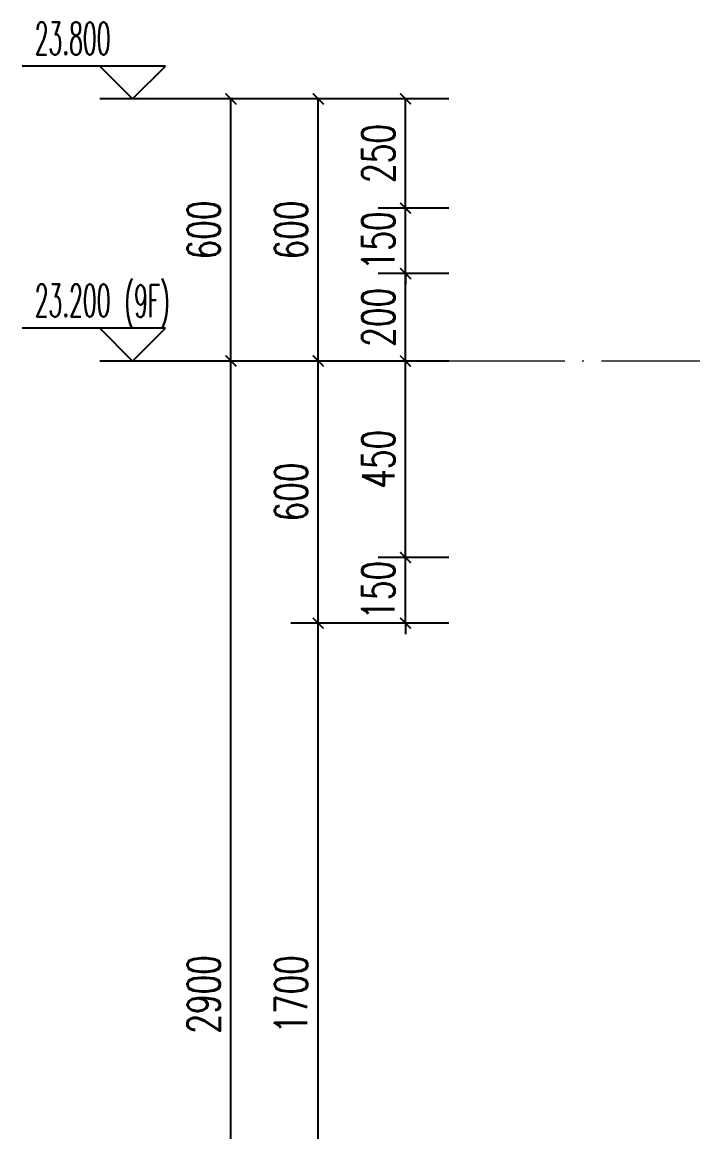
# Model space of a CAD drawing. Extents: x -812054 to 22247, y -644080 to 1003627.
# Drawn here: x -157563 to -156027, y -216932 to -214392 of the extents above; entities that cross this region are included whole.
import ezdxf

# ---------------------------------------------------------------- set-up
doc = ezdxf.new("R2010")
doc.units = 0
doc.header["$LTSCALE"] = 1000
doc.linetypes.add('DOTE', pattern=[2.42, 2, -0.2, 0.02, -0.2])
doc.layers.get('0').update_dxf_attribs({"linetype": 'CONTINUOUS'})
doc.layers.get('DEFPOINTS').update_dxf_attribs({"linetype": 'CONTINUOUS'})
for name, color, linetype in [('DIM_ELEV', 3, 'CONTINUOUS'), ('PUB_DIM', 3, 'CONTINUOUS'), ('PUB_TEXT', 2, 'CONTINUOUS')]:
    doc.layers.add(name, color=color, linetype=linetype)
doc.layers.add('DOTE', color=19, linetype='DOTE', lineweight=9)
doc.styles.add('_TCH_DIM', font='SIMPLEX.shx', dxfattribs={"width": 0.7, "bigfont": 'GBCBIG.shx'})
doc.styles.add('_TCH_DIM_T3', font='SIMPLEX', dxfattribs={"width": 0.705882, "bigfont": 'GBCBIG'})
doc.dimstyles.new('_TCH_ARCH&&25', dxfattribs={"dimtxt": 74.375, "dimasz": 25, "dimexe": 62.5, "dimexo": 75, "dimgap": 25, "dimtad": 1, "dimdec": 0, "dimzin": 0, "dimdsep": 46, "dimtxsty": '_TCH_DIM_T3', "dimblk": 'ARCHTICK', "dimcen": 0.09, "dimclrt": 7, "dimazin": 0, "dimtfac": 1, "dimtdec": 0, "dimtix": 1, "dimtmove": 2, "dimatfit": 3, "dimldrblk": 'ARCHTICK', "dimfxl": 1, "dimtolj": 1, "dimtzin": 0, "dimarcsym": 0})

# ---------------------------------------------------------------- blocks, each defined once
blk = doc.blocks.new('_ArchTick')
at = {"color": 0, "linetype": 'ByBlock', "const_width": 0.15}
blk.add_lwpolyline([(-0.5, -0.5), (0.5, 0.5)], dxfattribs=at)
blk = doc.blocks.new('*D2859')
at = {"layer": 'DEFPOINTS', "color": 0, "transparency": 16777216}
for p in [(-156684.9, -214567.9), (-156510.3, -214567.9), (-156510.3, -214817.9)]:
    blk.add_point(p, dxfattribs=at)
at = {"layer": 'PUB_DIM', "color": 0, "lineweight": -2, "transparency": 16777216}
for p, q in [((-156585.3, -214567.9), (-156747.4, -214567.9)), ((-156684.9, -214817.9), (-156684.9, -214567.9)), ((-156585.3, -214817.9), (-156747.4, -214817.9))]:
    blk.add_line(p, q, dxfattribs=at)
at = {"layer": 'PUB_DIM', "color": 0, "lineweight": -2, "transparency": 16777216, "xscale": 25, "yscale": 25, "zscale": 25}
for p, rotation in [((-156684.9, -214567.9), 90), ((-156684.9, -214817.9), 270)]:
    blk.add_blockref('_ArchTick', p, dxfattribs=dict(at, rotation=rotation))
at = {"layer": 'PUB_DIM', "color": 7, "transparency": 16777216, "insert": (-156747.1, -214692.9), "char_height": 74.38, "attachment_point": 5, "rotation": 90, "style": '_TCH_DIM_T3'}
blk.add_mtext('\\A1;250', dxfattribs=at)
blk = doc.blocks.new('*D2860')
at = {"layer": 'DEFPOINTS', "color": 0, "transparency": 16777216}
for p in [(-156684.9, -214817.9), (-156510.3, -214817.9), (-156510.3, -214967.9)]:
    blk.add_point(p, dxfattribs=at)
at = {"layer": 'PUB_DIM', "color": 0, "lineweight": -2, "transparency": 16777216}
for p, q in [((-156684.9, -214817.9), (-156684.9, -214792.9)), ((-156585.3, -214817.9), (-156747.4, -214817.9)), ((-156684.9, -214967.9), (-156684.9, -214817.9)), ((-156585.3, -214967.9), (-156747.4, -214967.9)), ((-156684.9, -214967.9), (-156684.9, -214992.9))]:
    blk.add_line(p, q, dxfattribs=at)
at = {"layer": 'PUB_DIM', "color": 0, "lineweight": -2, "transparency": 16777216, "xscale": 25, "yscale": 25, "zscale": 25}
for p, rotation in [((-156684.9, -214817.9), 270), ((-156684.9, -214967.9), 90)]:
    blk.add_blockref('_ArchTick', p, dxfattribs=dict(at, rotation=rotation))
at = {"layer": 'PUB_DIM', "color": 7, "transparency": 16777216, "insert": (-156747.1, -214892.9), "char_height": 74.38, "attachment_point": 5, "rotation": 90, "style": '_TCH_DIM_T3'}
blk.add_mtext('\\A1;150', dxfattribs=at)
blk = doc.blocks.new('*D2861')
at = {"layer": 'DEFPOINTS', "color": 0, "transparency": 16777216}
for p in [(-156684.9, -214967.9), (-156510.3, -214967.9), (-156510.3, -215167.9)]:
    blk.add_point(p, dxfattribs=at)
at = {"layer": 'PUB_DIM', "color": 0, "lineweight": -2, "transparency": 16777216}
for p, q in [((-156585.3, -214967.9), (-156747.4, -214967.9)), ((-156684.9, -215167.9), (-156684.9, -214967.9)), ((-156585.3, -215167.9), (-156747.4, -215167.9))]:
    blk.add_line(p, q, dxfattribs=at)
at = {"layer": 'PUB_DIM', "color": 0, "lineweight": -2, "transparency": 16777216, "xscale": 25, "yscale": 25, "zscale": 25}
for p, rotation in [((-156684.9, -214967.9), 90), ((-156684.9, -215167.9), 270)]:
    blk.add_blockref('_ArchTick', p, dxfattribs=dict(at, rotation=rotation))
at = {"layer": 'PUB_DIM', "color": 7, "transparency": 16777216, "insert": (-156747.1, -215067.9), "char_height": 74.38, "attachment_point": 5, "rotation": 90, "style": '_TCH_DIM_T3'}
blk.add_mtext('\\A1;200', dxfattribs=at)
blk = doc.blocks.new('*D2862')
at = {"layer": 'DEFPOINTS', "color": 0, "transparency": 16777216}
for p in [(-156684.9, -215167.9), (-156510.3, -215167.9), (-156510.3, -215617.9)]:
    blk.add_point(p, dxfattribs=at)
at = {"layer": 'PUB_DIM', "color": 0, "lineweight": -2, "transparency": 16777216}
for p, q in [((-156585.3, -215167.9), (-156747.4, -215167.9)), ((-156684.9, -215617.9), (-156684.9, -215167.9)), ((-156585.3, -215617.9), (-156747.4, -215617.9))]:
    blk.add_line(p, q, dxfattribs=at)
at = {"layer": 'PUB_DIM', "color": 0, "lineweight": -2, "transparency": 16777216, "xscale": 25, "yscale": 25, "zscale": 25}
for p, rotation in [((-156684.9, -215167.9), 90), ((-156684.9, -215617.9), 270)]:
    blk.add_blockref('_ArchTick', p, dxfattribs=dict(at, rotation=rotation))
at = {"layer": 'PUB_DIM', "color": 7, "transparency": 16777216, "insert": (-156747.1, -215392.9), "char_height": 74.38, "attachment_point": 5, "rotation": 90, "style": '_TCH_DIM_T3'}
blk.add_mtext('\\A1;450', dxfattribs=at)
blk = doc.blocks.new('*D2863')
at = {"layer": 'DEFPOINTS', "color": 0, "transparency": 16777216}
for p in [(-156684.9, -215617.9), (-156510.3, -215617.9), (-156510.3, -215767.9)]:
    blk.add_point(p, dxfattribs=at)
at = {"layer": 'PUB_DIM', "color": 0, "lineweight": -2, "transparency": 16777216}
for p, q in [((-156684.9, -215617.9), (-156684.9, -215592.9)), ((-156585.3, -215617.9), (-156747.4, -215617.9)), ((-156684.9, -215767.9), (-156684.9, -215617.9)), ((-156585.3, -215767.9), (-156747.4, -215767.9)), ((-156684.9, -215767.9), (-156684.9, -215792.9))]:
    blk.add_line(p, q, dxfattribs=at)
at = {"layer": 'PUB_DIM', "color": 0, "lineweight": -2, "transparency": 16777216, "xscale": 25, "yscale": 25, "zscale": 25}
for p, rotation in [((-156684.9, -215617.9), 270), ((-156684.9, -215767.9), 90)]:
    blk.add_blockref('_ArchTick', p, dxfattribs=dict(at, rotation=rotation))
at = {"layer": 'PUB_DIM', "color": 7, "transparency": 16777216, "insert": (-156747.1, -215692.9), "char_height": 74.38, "attachment_point": 5, "rotation": 90, "style": '_TCH_DIM_T3'}
blk.add_mtext('\\A1;150', dxfattribs=at)
blk = doc.blocks.new('*D2875')
at = {"layer": 'DEFPOINTS', "color": 0, "transparency": 16777216}
for p in [(-156884.9, -215767.9), (-156584.9, -215767.9), (-156584.9, -217467.9)]:
    blk.add_point(p, dxfattribs=at)
at = {"layer": 'PUB_DIM', "color": 0, "lineweight": -2, "transparency": 16777216}
for p, q in [((-156659.9, -215767.9), (-156947.4, -215767.9)), ((-156884.9, -217467.9), (-156884.9, -215767.9)), ((-156659.9, -217467.9), (-156947.4, -217467.9))]:
    blk.add_line(p, q, dxfattribs=at)
at = {"layer": 'PUB_DIM', "color": 0, "lineweight": -2, "transparency": 16777216, "xscale": 25, "yscale": 25, "zscale": 25}
for p, rotation in [((-156884.9, -215767.9), 90), ((-156884.9, -217467.9), 270)]:
    blk.add_blockref('_ArchTick', p, dxfattribs=dict(at, rotation=rotation))
at = {"layer": 'PUB_DIM', "color": 7, "transparency": 16777216, "insert": (-156947.1, -216617.9), "char_height": 74.38, "attachment_point": 5, "rotation": 90, "style": '_TCH_DIM_T3'}
blk.add_mtext('\\A1;1700', dxfattribs=at)
blk = doc.blocks.new('*D2876')
at = {"layer": 'DEFPOINTS', "color": 0, "transparency": 16777216}
for p in [(-156884.9, -215167.9), (-156584.9, -215167.9), (-156584.9, -215767.9)]:
    blk.add_point(p, dxfattribs=at)
at = {"layer": 'PUB_DIM', "color": 0, "lineweight": -2, "transparency": 16777216}
for p, q in [((-156659.9, -215167.9), (-156947.4, -215167.9)), ((-156884.9, -215767.9), (-156884.9, -215167.9)), ((-156659.9, -215767.9), (-156947.4, -215767.9))]:
    blk.add_line(p, q, dxfattribs=at)
at = {"layer": 'PUB_DIM', "color": 0, "lineweight": -2, "transparency": 16777216, "xscale": 25, "yscale": 25, "zscale": 25}
for p, rotation in [((-156884.9, -215167.9), 90), ((-156884.9, -215767.9), 270)]:
    blk.add_blockref('_ArchTick', p, dxfattribs=dict(at, rotation=rotation))
at = {"layer": 'PUB_DIM', "color": 7, "transparency": 16777216, "insert": (-156947.1, -215467.9), "char_height": 74.38, "attachment_point": 5, "rotation": 90, "style": '_TCH_DIM_T3'}
blk.add_mtext('\\A1;600', dxfattribs=at)
blk = doc.blocks.new('*D2877')
at = {"layer": 'DEFPOINTS', "color": 0, "transparency": 16777216}
for p in [(-156884.9, -214567.9), (-156584.9, -214567.9), (-156584.9, -215167.9)]:
    blk.add_point(p, dxfattribs=at)
at = {"layer": 'PUB_DIM', "color": 0, "lineweight": -2, "transparency": 16777216}
for p, q in [((-156659.9, -214567.9), (-156947.4, -214567.9)), ((-156884.9, -215167.9), (-156884.9, -214567.9)), ((-156659.9, -215167.9), (-156947.4, -215167.9))]:
    blk.add_line(p, q, dxfattribs=at)
at = {"layer": 'PUB_DIM', "color": 0, "lineweight": -2, "transparency": 16777216, "xscale": 25, "yscale": 25, "zscale": 25}
for p, rotation in [((-156884.9, -214567.9), 90), ((-156884.9, -215167.9), 270)]:
    blk.add_blockref('_ArchTick', p, dxfattribs=dict(at, rotation=rotation))
at = {"layer": 'PUB_DIM', "color": 7, "transparency": 16777216, "insert": (-156947.1, -214867.9), "char_height": 74.38, "attachment_point": 5, "rotation": 90, "style": '_TCH_DIM_T3'}
blk.add_mtext('\\A1;600', dxfattribs=at)
blk = doc.blocks.new('*D2881')
at = {"layer": 'DEFPOINTS', "color": 0, "transparency": 16777216}
for p in [(-157084.9, -215167.9), (-156584.9, -215167.9), (-156584.9, -218067.9)]:
    blk.add_point(p, dxfattribs=at)
at = {"layer": 'PUB_DIM', "color": 0, "lineweight": -2, "transparency": 16777216}
for p, q in [((-156659.9, -215167.9), (-157147.4, -215167.9)), ((-157084.9, -218067.9), (-157084.9, -215167.9)), ((-156659.9, -218067.9), (-157147.4, -218067.9))]:
    blk.add_line(p, q, dxfattribs=at)
at = {"layer": 'PUB_DIM', "color": 0, "lineweight": -2, "transparency": 16777216, "xscale": 25, "yscale": 25, "zscale": 25}
for p, rotation in [((-157084.9, -215167.9), 90), ((-157084.9, -218067.9), 270)]:
    blk.add_blockref('_ArchTick', p, dxfattribs=dict(at, rotation=rotation))
at = {"layer": 'PUB_DIM', "color": 7, "transparency": 16777216, "insert": (-157147.1, -216617.9), "char_height": 74.38, "attachment_point": 5, "rotation": 90, "style": '_TCH_DIM_T3'}
blk.add_mtext('\\A1;2900', dxfattribs=at)
blk = doc.blocks.new('*D2882')
at = {"layer": 'DEFPOINTS', "color": 0, "transparency": 16777216}
for p in [(-157084.9, -214567.9), (-156584.9, -214567.9), (-156584.9, -215167.9)]:
    blk.add_point(p, dxfattribs=at)
at = {"layer": 'PUB_DIM', "color": 0, "lineweight": -2, "transparency": 16777216}
for p, q in [((-156659.9, -214567.9), (-157147.4, -214567.9)), ((-157084.9, -215167.9), (-157084.9, -214567.9)), ((-156659.9, -215167.9), (-157147.4, -215167.9))]:
    blk.add_line(p, q, dxfattribs=at)
at = {"layer": 'PUB_DIM', "color": 0, "lineweight": -2, "transparency": 16777216, "xscale": 25, "yscale": 25, "zscale": 25}
for p, rotation in [((-157084.9, -214567.9), 90), ((-157084.9, -215167.9), 270)]:
    blk.add_blockref('_ArchTick', p, dxfattribs=dict(at, rotation=rotation))
at = {"layer": 'PUB_DIM', "color": 7, "transparency": 16777216, "insert": (-157147.1, -214867.9), "char_height": 74.38, "attachment_point": 5, "rotation": 90, "style": '_TCH_DIM_T3'}
blk.add_mtext('\\A1;600', dxfattribs=at)
blk = doc.blocks.new('20210902.15310509')
at = {"layer": 'DOTE', "color": 1, "linetype": 'DOTE', "ltscale": 0.2}
blk.add_line((81211.7, -117645.9), (78043, -117645.9), dxfattribs=at)

msp = doc.modelspace()

# ---------------------------------------------------------------- linework, layer by layer
at = {"layer": 'DIM_ELEV'}
for p, q in [((-157234.93, -214492.9), (-157562.93, -214492.9)), ((-157309.93, -214567.9), (-157384.93, -214492.9)), ((-157309.93, -214567.9), (-157234.93, -214492.9)), ((-156884.93, -214567.9), (-157384.93, -214567.9)), ((-157234.93, -215092.9), (-157562.93, -215092.9)), ((-157309.93, -215167.9), (-157384.93, -215092.9)), ((-157309.93, -215167.9), (-157234.93, -215092.9)), ((-156884.93, -215167.9), (-157384.93, -215167.9))]:
    msp.add_line(p, q, dxfattribs=at)

# ---------------------------------------------------------------- block references
at = {"layer": 'DOTE'}
msp.add_blockref('20210902.15310509', (-234627.92, -97522.01), dxfattribs=at)

# ---------------------------------------------------------------- texts
at = {"layer": 'PUB_TEXT', "style": '_TCH_DIM', "width": 0.494118}
for s, p in [('23.800', (-157534.03, -214466.65)), ('23.200', (-157534.03, -215066.65)), ('(9F)', (-157328.63, -215067.88))]:
    msp.add_text(s, height=74.375, dxfattribs=at).set_placement(p)

# ---------------------------------------------------------------- dimensions: what is measured, and where the dimension line sits
at = {"layer": 'PUB_DIM'}
for p1, p2, distance, picture, middle in [((-156584.93, -215167.9), (-156584.93, -214567.9), 500, '*D2882', (-157147.12, -214867.9)), ((-156584.93, -215167.9), (-156584.93, -214567.9), 300, '*D2877', (-156947.12, -214867.9)), ((-156510.32, -214817.9), (-156510.32, -214567.9), 174.61, '*D2859', (-156747.12, -214692.9)), ((-156510.32, -214967.9), (-156510.32, -214817.9), 174.61, '*D2860', (-156747.12, -214892.9)), ((-156510.32, -215167.9), (-156510.32, -214967.9), 174.61, '*D2861', (-156747.12, -215067.9)), ((-156584.93, -218067.9), (-156584.93, -215167.9), 500, '*D2881', (-157147.12, -216617.9)), ((-156584.93, -215767.91), (-156584.93, -215167.9), 300, '*D2876', (-156947.12, -215467.91)), ((-156510.32, -215617.9), (-156510.32, -215167.9), 174.61, '*D2862', (-156747.12, -215392.9)), ((-156510.32, -215767.9), (-156510.32, -215617.9), 174.61, '*D2863', (-156747.12, -215692.9)), ((-156584.93, -217467.9), (-156584.93, -215767.91), 300, '*D2875', (-156947.12, -216617.91))]:
    dim = msp.add_aligned_dim(p1=p1, p2=p2, distance=distance, dimstyle='_TCH_ARCH&&25', dxfattribs=at)
    dim.commit()
    dim.dimension.update_dxf_attribs({"geometry": picture, "text_midpoint": middle})

doc.saveas('drawing.dxf')
